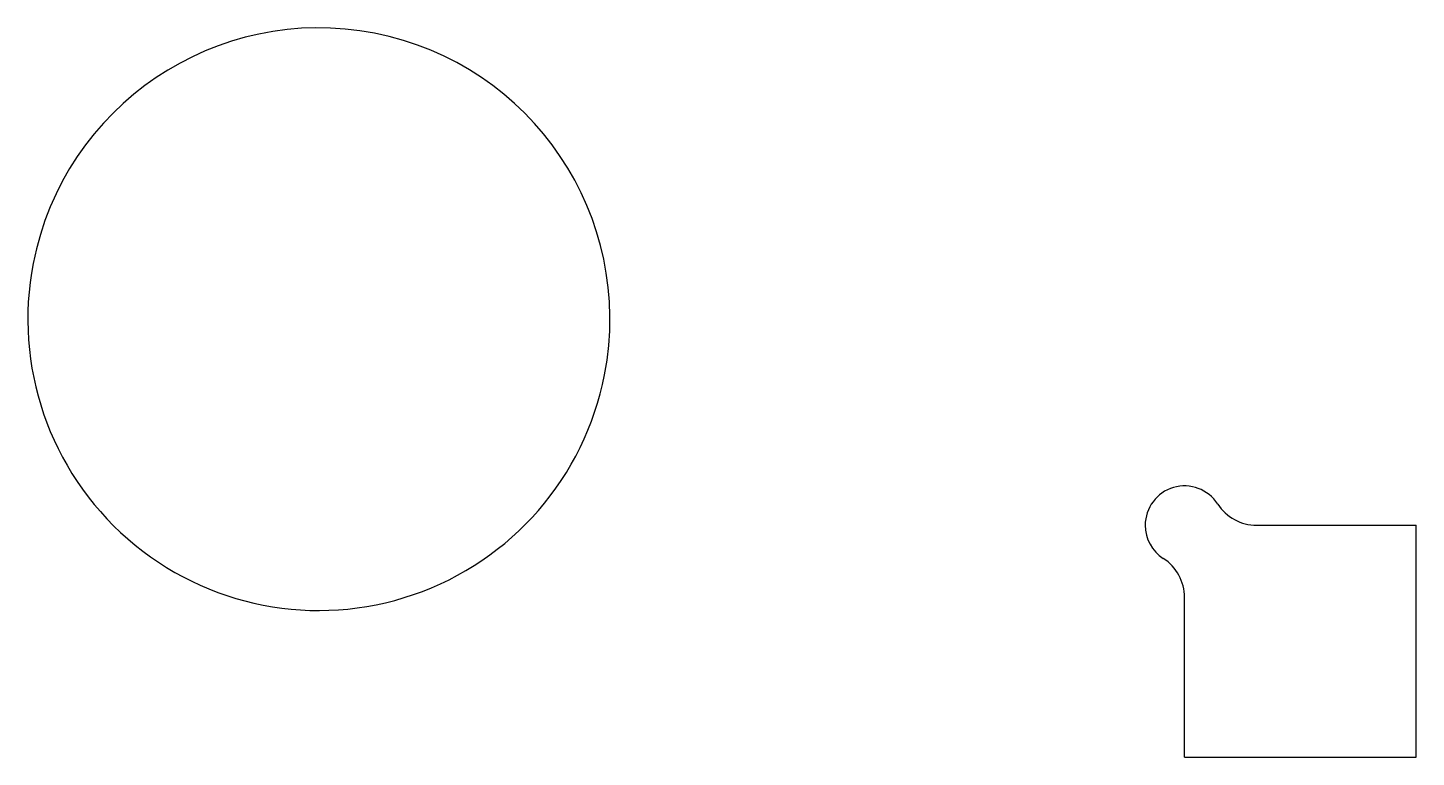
# Model space of a CAD drawing. Header units: inches. Extents: x 2.64 to 5, y 6.73 to 7.97.
import ezdxf

# ---------------------------------------------------------------- set-up
doc = ezdxf.new("R2010")
doc.units = ezdxf.units.IN
doc.layers.add('3', color=7, linetype='CONTINUOUS')

msp = doc.modelspace()

# ---------------------------------------------------------------- linework, layer by layer
at = {"layer": '3', "color": 3, "linetype": 'CONTINUOUS'}
for p, q in [((4.7289, 7.126), (5, 7.126)), ((5, 6.7323), (5, 7.126)), ((4.6063, 6.7323), (4.6063, 7.0034)), ((4.6063, 6.7323), (5, 6.7323))]:
    msp.add_line(p, q, dxfattribs=at)
for centre, radius, start, end in [((3.1351, 7.476), 0.4946, 348.9705, 168.9705), ((3.1351, 7.476), 0.4946, 168.9705, 348.9705), ((4.6063, 7.126), 0.0669, 32.7204, 180), ((4.7289, 7.2047), 0.0787, 212.7204, 270), ((4.6063, 7.126), 0.0669, 180, 237.2796), ((4.5276, 7.0034), 0.0787, 360, 57.2796)]:
    msp.add_arc(centre, radius, start, end, dxfattribs=at)

doc.saveas('drawing.dxf')
